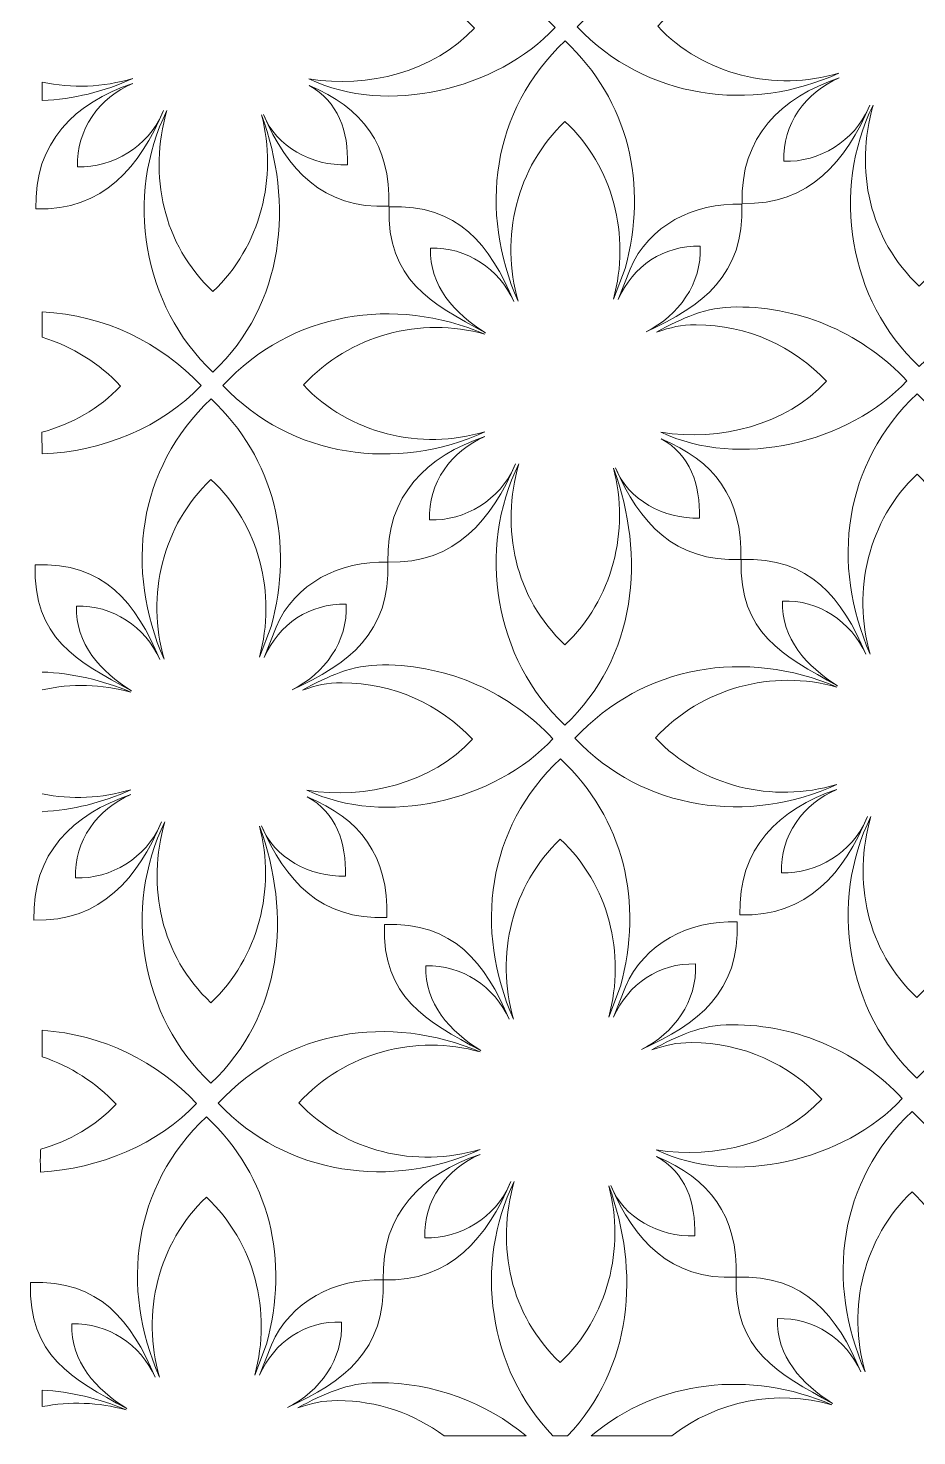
# Model space of a CAD drawing. Header units: centimetres. Extents: x -48 to 48, y -64 to 64.
# Drawn here: x 2.81 to 24.9, y -63.99 to -29.02 of the extents above; entities that cross this region are included whole.
import ezdxf

# ---------------------------------------------------------------- set-up
doc = ezdxf.new("R2010")
doc.units = ezdxf.units.CM
doc.header["$MEASUREMENT"] = 0
doc.layers.add('layer 1', color=7, linetype='Continuous')

msp = doc.modelspace()

# ---------------------------------------------------------------- linework, layer by layer
at = {"layer": 'layer 1', "color": 177, "lineweight": 9}
for points, knots in [([(22.96318, -30.13141), (20.78944, -31.13825), (18.14563, -30.77922), (16.45854, -28.98248), (16.45854, -28.98248), (18.16793, -27.14022), (20.71497, -26.75181), (22.96822, -27.70874), (22.96822, -27.70874), (21.36878, -27.25517), (19.60585, -27.7321), (18.45854, -28.96859), (18.45854, -28.96859), (19.6006, -30.18488), (21.36934, -30.60639), (22.96318, -30.13141)], [0, 0, 0, 0, 0.2, 0.2, 0.2, 0.2, 0.4, 0.4, 0.4, 0.4, 0.6, 0.6, 0.6, 0.6, 1, 1, 1, 1]), ([(9.67838, -27.7918), (10.33694, -27.44166), (10.89641, -27.16601), (11.67244, -27.16601), (11.67244, -27.16601), (13.34123, -27.16601), (14.84602, -27.87106), (15.90598, -28.99991), (15.90598, -28.99991), (14.46842, -30.5492), (11.73013, -31.20015), (9.79193, -30.27876), (9.79193, -30.27876), (11.25633, -30.51341), (12.8943, -30.10411), (13.90598, -29.0138), (13.90598, -29.0138), (13.09542, -28.15055), (11.9447, -27.6114), (10.66857, -27.6114), (10.66857, -27.6114), (10.2747, -27.6114), (10.0473, -27.67065), (9.67838, -27.7918)], [0, 0, 0, 0, 0.14285714, 0.14285714, 0.14285714, 0.14285714, 0.28571429, 0.28571429, 0.28571429, 0.28571429, 0.42857143, 0.42857143, 0.42857143, 0.42857143, 0.57142857, 0.57142857, 0.57142857, 0.57142857, 0.71428571, 0.71428571, 0.71428571, 0.71428571, 1, 1, 1, 1]), ([(17.35868, -35.75126), (17.78522, -34.16726), (17.36127, -32.4632), (16.15419, -31.33471), (16.15419, -31.33471), (14.94594, -32.47779), (14.53672, -34.21628), (14.98917, -35.80242), (14.98917, -35.80242), (14.00833, -33.57309), (14.31651, -31.07351), (16.15445, -29.33471), (16.15445, -29.33471), (17.74081, -30.81778), (18.22385, -32.91517), (17.6476, -34.98748), (17.6476, -34.98748), (17.6476, -34.98748), (17.35868, -35.75126), (17.35868, -35.75126)], [0, 0, 0, 0, 0.16666667, 0.16666667, 0.16666667, 0.16666667, 0.33333333, 0.33333333, 0.33333333, 0.33333333, 0.5, 0.5, 0.5, 0.5, 0.66666667, 0.66666667, 0.66666667, 0.66666667, 1, 1, 1, 1]), ([(6.17579, -31.06356), (5.5991, -32.4431), (4.67951, -33.55875), (3.00722, -33.50595), (3.00722, -33.50595), (2.9451, -31.8577), (3.98162, -30.86189), (5.41576, -30.38898), (5.41576, -30.38898), (4.57354, -30.73998), (4.00755, -31.53953), (4.04222, -32.45959), (4.04222, -32.45959), (4.91724, -32.48721), (5.79827, -31.94897), (6.14466, -31.13791), (6.14466, -31.13791), (6.15603, -31.11131), (6.1656, -31.09074), (6.17579, -31.06356)], [0, 0, 0, 0, 0.16666667, 0.16666667, 0.16666667, 0.16666667, 0.33333333, 0.33333333, 0.33333333, 0.33333333, 0.5, 0.5, 0.5, 0.5, 0.66666667, 0.66666667, 0.66666667, 0.66666667, 1, 1, 1, 1]), ([(3.16336, -30.81454), (3.92946, -30.78153), (4.69549, -30.59811), (5.41062, -30.26688), (5.41062, -30.26688), (4.67252, -30.48683), (3.89688, -30.51453), (3.16335, -30.36007), (3.16335, -30.36007), (3.16335, -30.36007), (3.16336, -30.81454), (3.16336, -30.81454)], [0, 0, 0, 0, 0.25, 0.25, 0.25, 0.25, 0.5, 0.5, 0.5, 0.5, 1, 1, 1, 1]), ([(23.72835, -30.92809), (23.15166, -32.30763), (22.23207, -33.42328), (20.55978, -33.37048), (20.55978, -33.37048), (20.49766, -31.72223), (21.53418, -30.72642), (22.96832, -30.25351), (22.96832, -30.25351), (22.1261, -30.60451), (21.56011, -31.40406), (21.59478, -32.32412), (21.59478, -32.32412), (22.4698, -32.35174), (23.35083, -31.8135), (23.69722, -31.00244), (23.69722, -31.00244), (23.70859, -30.97584), (23.71816, -30.95527), (23.72835, -30.92809)], [0, 0, 0, 0, 0.16666667, 0.16666667, 0.16666667, 0.16666667, 0.33333333, 0.33333333, 0.33333333, 0.33333333, 0.5, 0.5, 0.5, 0.5, 0.66666667, 0.66666667, 0.66666667, 0.66666667, 1, 1, 1, 1]), ([(9.79322, -30.44101), (11.11193, -30.9876), (11.8248, -31.89869), (11.77642, -33.44224), (11.77642, -33.44224), (10.12234, -33.505), (9.25337, -32.52562), (8.66123, -31.16515), (8.66123, -31.16515), (8.9707, -31.95801), (9.8671, -32.44431), (10.74809, -32.41087), (10.74809, -32.41087), (10.77391, -31.58702), (10.52021, -30.82998), (9.79322, -30.44101)], [0, 0, 0, 0, 0.2, 0.2, 0.2, 0.2, 0.4, 0.4, 0.4, 0.4, 0.6, 0.6, 0.6, 0.6, 1, 1, 1, 1]), ([(8.61355, -31.17088), (9.42045, -33.36508), (9.19155, -35.86862), (7.40489, -37.55893), (7.40489, -37.55893), (5.64274, -35.9115), (5.21157, -33.18973), (6.25864, -31.06412), (6.25864, -31.06412), (5.79993, -32.66709), (6.15876, -34.3937), (7.40515, -35.55893), (7.40515, -35.55893), (8.59162, -34.43645), (9.01821, -32.72867), (8.61355, -31.17088)], [0, 0, 0, 0, 0.2, 0.2, 0.2, 0.2, 0.4, 0.4, 0.4, 0.4, 0.6, 0.6, 0.6, 0.6, 1, 1, 1, 1]), ([(26.16611, -31.03541), (26.97301, -33.22961), (26.74411, -35.73315), (24.95745, -37.42346), (24.95745, -37.42346), (23.1953, -35.77603), (22.76413, -33.05426), (23.8112, -30.92865), (23.8112, -30.92865), (23.35249, -32.53162), (23.71132, -34.25823), (24.95771, -35.42346), (24.95771, -35.42346), (26.14418, -34.30098), (26.57077, -32.5932), (26.16611, -31.03541)], [0, 0, 0, 0, 0.2, 0.2, 0.2, 0.2, 0.4, 0.4, 0.4, 0.4, 0.6, 0.6, 0.6, 0.6, 1, 1, 1, 1]), ([(14.17494, -36.58701), (13.41238, -36.10839), (12.78202, -35.41575), (12.81125, -34.48277), (12.81125, -34.48277), (13.70554, -34.44884), (14.52127, -34.99278), (14.88417, -35.80603), (14.88417, -35.80603), (14.28557, -34.4015), (13.50305, -33.38613), (11.78292, -33.4514), (11.78292, -33.4514), (11.72558, -35.28113), (12.81148, -35.8335), (14.17494, -36.58701)], [0, 0, 0, 0, 0.2, 0.2, 0.2, 0.2, 0.4, 0.4, 0.4, 0.4, 0.6, 0.6, 0.6, 0.6, 1, 1, 1, 1]), ([(17.4786, -35.75521), (17.4786, -35.75521), (17.77114, -35.00031), (17.77114, -35.00031), (17.77114, -35.00031), (18.23977, -33.91809), (19.34619, -33.3496), (20.55212, -33.38769), (20.55212, -33.38769), (20.61812, -35.13974), (19.57092, -35.92575), (18.1699, -36.55824), (18.1699, -36.55824), (18.98121, -36.15534), (19.55227, -35.3672), (19.51712, -34.43405), (19.51712, -34.43405), (18.60345, -34.40519), (17.83717, -34.93059), (17.4786, -35.75521)], [0, 0, 0, 0, 0.16666667, 0.16666667, 0.16666667, 0.16666667, 0.33333333, 0.33333333, 0.33333333, 0.33333333, 0.5, 0.5, 0.5, 0.5, 0.66666667, 0.66666667, 0.66666667, 0.66666667, 1, 1, 1, 1]), ([(14.158, -39.04266), (11.98426, -40.0495), (9.34045, -39.69047), (7.65336, -37.89373), (7.65336, -37.89373), (9.36275, -36.05147), (11.90979, -35.66306), (14.16304, -36.61999), (14.16304, -36.61999), (12.5636, -36.16642), (10.80067, -36.64335), (9.65336, -37.87984), (9.65336, -37.87984), (10.79542, -39.09613), (12.56416, -39.51764), (14.158, -39.04266)], [0, 0, 0, 0, 0.2, 0.2, 0.2, 0.2, 0.4, 0.4, 0.4, 0.4, 0.6, 0.6, 0.6, 0.6, 1, 1, 1, 1]), ([(18.42576, -36.56758), (19.08432, -36.21744), (19.64379, -35.94179), (20.41982, -35.94179), (20.41982, -35.94179), (22.08861, -35.94179), (23.5934, -36.64684), (24.65336, -37.77569), (24.65336, -37.77569), (23.2158, -39.32498), (20.47751, -39.97593), (18.53931, -39.05454), (18.53931, -39.05454), (20.00371, -39.28919), (21.64168, -38.87989), (22.65336, -37.78958), (22.65336, -37.78958), (21.8428, -36.92633), (20.69208, -36.38718), (19.41595, -36.38718), (19.41595, -36.38718), (19.02208, -36.38718), (18.79468, -36.44643), (18.42576, -36.56758)], [0, 0, 0, 0, 0.14285714, 0.14285714, 0.14285714, 0.14285714, 0.28571429, 0.28571429, 0.28571429, 0.28571429, 0.42857143, 0.42857143, 0.42857143, 0.42857143, 0.57142857, 0.57142857, 0.57142857, 0.57142857, 0.71428571, 0.71428571, 0.71428571, 0.71428571, 1, 1, 1, 1]), ([(3.16335, -39.5939), (4.64228, -39.54851), (6.15906, -38.91715), (7.10846, -37.89395), (7.10846, -37.89395), (6.10994, -36.83053), (4.71665, -36.14319), (3.16336, -36.06709), (3.16336, -36.06709), (3.16336, -36.06709), (3.16336, -36.69668), (3.16336, -36.69668), (3.16336, -36.69668), (3.91556, -36.92543), (4.58339, -37.34863), (5.10846, -37.90784), (5.10846, -37.90784), (4.58263, -38.47455), (3.89034, -38.85225), (3.15045, -39.05719), (3.15045, -39.05719), (3.15045, -39.05719), (3.16335, -39.5939), (3.16335, -39.5939)], [0, 0, 0, 0, 0.14285714, 0.14285714, 0.14285714, 0.14285714, 0.28571429, 0.28571429, 0.28571429, 0.28571429, 0.42857143, 0.42857143, 0.42857143, 0.42857143, 0.57142857, 0.57142857, 0.57142857, 0.57142857, 0.71428571, 0.71428571, 0.71428571, 0.71428571, 1, 1, 1, 1]), ([(26.107, -44.5167), (26.53354, -42.9327), (26.10959, -41.22864), (24.90251, -40.10015), (24.90251, -40.10015), (23.69426, -41.24323), (23.28504, -42.98172), (23.73749, -44.56786), (23.73749, -44.56786), (22.75665, -42.33853), (23.06483, -39.83895), (24.90277, -38.10015), (24.90277, -38.10015), (26.48913, -39.58322), (26.97217, -41.68061), (26.39592, -43.75292), (26.39592, -43.75292), (26.39592, -43.75292), (26.107, -44.5167), (26.107, -44.5167)], [0, 0, 0, 0, 0.16666667, 0.16666667, 0.16666667, 0.16666667, 0.33333333, 0.33333333, 0.33333333, 0.33333333, 0.5, 0.5, 0.5, 0.5, 0.66666667, 0.66666667, 0.66666667, 0.66666667, 1, 1, 1, 1]), ([(8.56101, -44.64505), (8.98755, -43.06105), (8.5636, -41.35699), (7.35652, -40.2285), (7.35652, -40.2285), (6.14827, -41.37158), (5.73905, -43.11007), (6.1915, -44.69621), (6.1915, -44.69621), (5.21066, -42.46688), (5.51884, -39.9673), (7.35678, -38.2285), (7.35678, -38.2285), (8.94314, -39.71157), (9.42618, -41.80896), (8.84993, -43.88127), (8.84993, -43.88127), (8.84993, -43.88127), (8.56101, -44.64505), (8.56101, -44.64505)], [0, 0, 0, 0, 0.16666667, 0.16666667, 0.16666667, 0.16666667, 0.33333333, 0.33333333, 0.33333333, 0.33333333, 0.5, 0.5, 0.5, 0.5, 0.66666667, 0.66666667, 0.66666667, 0.66666667, 1, 1, 1, 1]), ([(14.92317, -39.83934), (14.34648, -41.21888), (13.42689, -42.33453), (11.7546, -42.28173), (11.7546, -42.28173), (11.69248, -40.63348), (12.729, -39.63767), (14.16314, -39.16476), (14.16314, -39.16476), (13.32092, -39.51576), (12.75493, -40.31531), (12.7896, -41.23537), (12.7896, -41.23537), (13.66462, -41.26299), (14.54565, -40.72475), (14.89204, -39.91369), (14.89204, -39.91369), (14.90341, -39.88709), (14.91298, -39.86652), (14.92317, -39.83934)], [0, 0, 0, 0, 0.16666667, 0.16666667, 0.16666667, 0.16666667, 0.33333333, 0.33333333, 0.33333333, 0.33333333, 0.5, 0.5, 0.5, 0.5, 0.66666667, 0.66666667, 0.66666667, 0.66666667, 1, 1, 1, 1]), ([(18.5406, -39.21679), (19.85931, -39.76338), (20.57218, -40.67447), (20.5238, -42.21802), (20.5238, -42.21802), (18.86972, -42.28078), (18.00075, -41.3014), (17.40861, -39.94093), (17.40861, -39.94093), (17.71808, -40.73379), (18.61448, -41.22009), (19.49547, -41.18665), (19.49547, -41.18665), (19.52129, -40.3628), (19.26759, -39.60576), (18.5406, -39.21679)], [0, 0, 0, 0, 0.2, 0.2, 0.2, 0.2, 0.4, 0.4, 0.4, 0.4, 0.6, 0.6, 0.6, 0.6, 1, 1, 1, 1]), ([(17.36093, -39.94666), (18.16783, -42.14086), (17.93893, -44.6444), (16.15227, -46.33471), (16.15227, -46.33471), (14.39012, -44.68728), (13.95895, -41.96551), (15.00602, -39.8399), (15.00602, -39.8399), (14.54731, -41.44287), (14.90614, -43.16948), (16.15253, -44.33471), (16.15253, -44.33471), (17.339, -43.21223), (17.76559, -41.50445), (17.36093, -39.94666)], [0, 0, 0, 0, 0.2, 0.2, 0.2, 0.2, 0.4, 0.4, 0.4, 0.4, 0.6, 0.6, 0.6, 0.6, 1, 1, 1, 1]), ([(5.37727, -45.4808), (4.61471, -45.00218), (3.98435, -44.30954), (4.01358, -43.37656), (4.01358, -43.37656), (4.90787, -43.34263), (5.7236, -43.88657), (6.0865, -44.69982), (6.0865, -44.69982), (5.4879, -43.29529), (4.70538, -42.27992), (2.98525, -42.34519), (2.98525, -42.34519), (2.92791, -44.17492), (4.01381, -44.72729), (5.37727, -45.4808)], [0, 0, 0, 0, 0.2, 0.2, 0.2, 0.2, 0.4, 0.4, 0.4, 0.4, 0.6, 0.6, 0.6, 0.6, 1, 1, 1, 1]), ([(8.68093, -44.649), (8.68093, -44.649), (8.97347, -43.8941), (8.97347, -43.8941), (8.97347, -43.8941), (9.4421, -42.81188), (10.54852, -42.24339), (11.75445, -42.28148), (11.75445, -42.28148), (11.82045, -44.03353), (10.77325, -44.81954), (9.37223, -45.45203), (9.37223, -45.45203), (10.18354, -45.04913), (10.7546, -44.26099), (10.71945, -43.32784), (10.71945, -43.32784), (9.80578, -43.29898), (9.0395, -43.82438), (8.68093, -44.649)], [0, 0, 0, 0, 0.16666667, 0.16666667, 0.16666667, 0.16666667, 0.33333333, 0.33333333, 0.33333333, 0.33333333, 0.5, 0.5, 0.5, 0.5, 0.66666667, 0.66666667, 0.66666667, 0.66666667, 1, 1, 1, 1]), ([(22.92326, -45.35245), (22.1607, -44.87383), (21.53034, -44.18119), (21.55957, -43.24821), (21.55957, -43.24821), (22.45386, -43.21428), (23.26959, -43.75822), (23.63249, -44.57147), (23.63249, -44.57147), (23.03389, -43.16694), (22.25137, -42.15157), (20.53124, -42.21684), (20.53124, -42.21684), (20.4739, -44.04657), (21.5598, -44.59894), (22.92326, -45.35245)], [0, 0, 0, 0, 0.2, 0.2, 0.2, 0.2, 0.4, 0.4, 0.4, 0.4, 0.6, 0.6, 0.6, 0.6, 1, 1, 1, 1]), ([(22.90632, -47.8081), (20.73258, -48.81494), (18.08877, -48.45591), (16.40168, -46.65917), (16.40168, -46.65917), (18.11107, -44.81691), (20.65811, -44.4285), (22.91136, -45.38543), (22.91136, -45.38543), (21.31192, -44.93186), (19.54899, -45.40879), (18.40168, -46.64528), (18.40168, -46.64528), (19.54374, -47.86157), (21.31248, -48.28308), (22.90632, -47.8081)], [0, 0, 0, 0, 0.2, 0.2, 0.2, 0.2, 0.4, 0.4, 0.4, 0.4, 0.6, 0.6, 0.6, 0.6, 1, 1, 1, 1]), ([(3.16335, -45.0125), (3.90282, -45.04126), (4.64896, -45.20953), (5.36537, -45.51378), (5.36537, -45.51378), (4.64079, -45.30831), (3.88262, -45.29379), (3.16335, -45.45435)], [0, 0, 0, 0, 0.33333333, 0.33333333, 0.33333333, 0.33333333, 1, 1, 1, 1]), ([(9.62809, -45.46137), (10.28665, -45.11123), (10.84612, -44.83558), (11.62215, -44.83558), (11.62215, -44.83558), (13.29094, -44.83558), (14.79573, -45.54063), (15.85569, -46.66948), (15.85569, -46.66948), (14.41813, -48.21877), (11.67984, -48.86972), (9.74164, -47.94833), (9.74164, -47.94833), (11.20604, -48.18298), (12.84401, -47.77368), (13.85569, -46.68337), (13.85569, -46.68337), (13.04513, -45.82012), (11.89441, -45.28097), (10.61828, -45.28097), (10.61828, -45.28097), (10.22441, -45.28097), (9.99701, -45.34022), (9.62809, -45.46137)], [0, 0, 0, 0, 0.14285714, 0.14285714, 0.14285714, 0.14285714, 0.28571429, 0.28571429, 0.28571429, 0.28571429, 0.42857143, 0.42857143, 0.42857143, 0.42857143, 0.57142857, 0.57142857, 0.57142857, 0.57142857, 0.71428571, 0.71428571, 0.71428571, 0.71428571, 1, 1, 1, 1]), ([(17.24269, -53.58303), (17.66923, -51.99903), (17.24528, -50.29497), (16.0382, -49.16648), (16.0382, -49.16648), (14.82995, -50.30956), (14.42073, -52.04805), (14.87318, -53.63419), (14.87318, -53.63419), (13.89234, -51.40486), (14.20052, -48.90528), (16.03846, -47.16648), (16.03846, -47.16648), (17.62482, -48.64955), (18.10786, -50.74694), (17.53161, -52.81925), (17.53161, -52.81925), (17.53161, -52.81925), (17.24269, -53.58303), (17.24269, -53.58303)], [0, 0, 0, 0, 0.16666667, 0.16666667, 0.16666667, 0.16666667, 0.33333333, 0.33333333, 0.33333333, 0.33333333, 0.5, 0.5, 0.5, 0.5, 0.66666667, 0.66666667, 0.66666667, 0.66666667, 1, 1, 1, 1]), ([(6.1255, -48.73313), (5.54881, -50.11267), (4.62922, -51.22832), (2.95693, -51.17552), (2.95693, -51.17552), (2.89481, -49.52727), (3.93133, -48.53146), (5.36547, -48.05855), (5.36547, -48.05855), (4.52325, -48.40955), (3.95726, -49.2091), (3.99193, -50.12916), (3.99193, -50.12916), (4.86695, -50.15678), (5.74798, -49.61854), (6.09437, -48.80748), (6.09437, -48.80748), (6.10574, -48.78088), (6.11531, -48.76031), (6.1255, -48.73313)], [0, 0, 0, 0, 0.16666667, 0.16666667, 0.16666667, 0.16666667, 0.33333333, 0.33333333, 0.33333333, 0.33333333, 0.5, 0.5, 0.5, 0.5, 0.66666667, 0.66666667, 0.66666667, 0.66666667, 1, 1, 1, 1]), ([(3.16335, -48.03993), (3.88197, -48.18274), (4.63907, -48.15139), (5.36033, -47.93645), (5.36033, -47.93645), (4.66085, -48.26043), (3.91268, -48.443), (3.16336, -48.48172)], [0, 0, 0, 0, 0.33333333, 0.33333333, 0.33333333, 0.33333333, 1, 1, 1, 1]), ([(9.74293, -48.11058), (11.06164, -48.65717), (11.77451, -49.56826), (11.72613, -51.11181), (11.72613, -51.11181), (10.07205, -51.17457), (9.20308, -50.19519), (8.61094, -48.83472), (8.61094, -48.83472), (8.92041, -49.62758), (9.81681, -50.11388), (10.6978, -50.08044), (10.6978, -50.08044), (10.72362, -49.25659), (10.46992, -48.49955), (9.74293, -48.11058)], [0, 0, 0, 0, 0.2, 0.2, 0.2, 0.2, 0.4, 0.4, 0.4, 0.4, 0.6, 0.6, 0.6, 0.6, 1, 1, 1, 1]), ([(23.67149, -48.60478), (23.0948, -49.98432), (22.17521, -51.09997), (20.50292, -51.04717), (20.50292, -51.04717), (20.4408, -49.39892), (21.47732, -48.40311), (22.91146, -47.9302), (22.91146, -47.9302), (22.06924, -48.2812), (21.50325, -49.08075), (21.53792, -50.00081), (21.53792, -50.00081), (22.41294, -50.02843), (23.29397, -49.49019), (23.64036, -48.67913), (23.64036, -48.67913), (23.65173, -48.65253), (23.6613, -48.63196), (23.67149, -48.60478)], [0, 0, 0, 0, 0.16666667, 0.16666667, 0.16666667, 0.16666667, 0.33333333, 0.33333333, 0.33333333, 0.33333333, 0.5, 0.5, 0.5, 0.5, 0.66666667, 0.66666667, 0.66666667, 0.66666667, 1, 1, 1, 1]), ([(26.10925, -48.7121), (26.91615, -50.9063), (26.68725, -53.40984), (24.90059, -55.10015), (24.90059, -55.10015), (23.13844, -53.45272), (22.70727, -50.73095), (23.75434, -48.60534), (23.75434, -48.60534), (23.29563, -50.20831), (23.65446, -51.93492), (24.90085, -53.10015), (24.90085, -53.10015), (26.08732, -51.97767), (26.51391, -50.26989), (26.10925, -48.7121)], [0, 0, 0, 0, 0.2, 0.2, 0.2, 0.2, 0.4, 0.4, 0.4, 0.4, 0.6, 0.6, 0.6, 0.6, 1, 1, 1, 1]), ([(8.56326, -48.84045), (9.37016, -51.03465), (9.14126, -53.53819), (7.3546, -55.2285), (7.3546, -55.2285), (5.59245, -53.58107), (5.16128, -50.8593), (6.20835, -48.73369), (6.20835, -48.73369), (5.74964, -50.33666), (6.10847, -52.06327), (7.35486, -53.2285), (7.35486, -53.2285), (8.54133, -52.10602), (8.96792, -50.39824), (8.56326, -48.84045)], [0, 0, 0, 0, 0.2, 0.2, 0.2, 0.2, 0.4, 0.4, 0.4, 0.4, 0.6, 0.6, 0.6, 0.6, 1, 1, 1, 1]), ([(14.05895, -54.41878), (13.29639, -53.94016), (12.66603, -53.24752), (12.69526, -52.31454), (12.69526, -52.31454), (13.58955, -52.28061), (14.40528, -52.82455), (14.76818, -53.6378), (14.76818, -53.6378), (14.16958, -52.23327), (13.38706, -51.2179), (11.66693, -51.28317), (11.66693, -51.28317), (11.60959, -53.1129), (12.69549, -53.66527), (14.05895, -54.41878)], [0, 0, 0, 0, 0.2, 0.2, 0.2, 0.2, 0.4, 0.4, 0.4, 0.4, 0.6, 0.6, 0.6, 0.6, 1, 1, 1, 1]), ([(17.36261, -53.58698), (17.36261, -53.58698), (17.65515, -52.83208), (17.65515, -52.83208), (17.65515, -52.83208), (18.12378, -51.74986), (19.2302, -51.18137), (20.43613, -51.21946), (20.43613, -51.21946), (20.50213, -52.97151), (19.45493, -53.75752), (18.05391, -54.39001), (18.05391, -54.39001), (18.86522, -53.98711), (19.43628, -53.19897), (19.40113, -52.26582), (19.40113, -52.26582), (18.48746, -52.23696), (17.72118, -52.76236), (17.36261, -53.58698)], [0, 0, 0, 0, 0.16666667, 0.16666667, 0.16666667, 0.16666667, 0.33333333, 0.33333333, 0.33333333, 0.33333333, 0.5, 0.5, 0.5, 0.5, 0.66666667, 0.66666667, 0.66666667, 0.66666667, 1, 1, 1, 1]), ([(14.04201, -56.87443), (11.86827, -57.88127), (9.22446, -57.52224), (7.53737, -55.7255), (7.53737, -55.7255), (9.24676, -53.88324), (11.7938, -53.49483), (14.04705, -54.45176), (14.04705, -54.45176), (12.44761, -53.99819), (10.68468, -54.47512), (9.53737, -55.71161), (9.53737, -55.71161), (10.67943, -56.9279), (12.44817, -57.34941), (14.04201, -56.87443)], [0, 0, 0, 0, 0.2, 0.2, 0.2, 0.2, 0.4, 0.4, 0.4, 0.4, 0.6, 0.6, 0.6, 0.6, 1, 1, 1, 1]), ([(18.30977, -54.39935), (18.96833, -54.04921), (19.5278, -53.77356), (20.30383, -53.77356), (20.30383, -53.77356), (21.97262, -53.77356), (23.47741, -54.47861), (24.53737, -55.60746), (24.53737, -55.60746), (23.09981, -57.15675), (20.36152, -57.8077), (18.42332, -56.88631), (18.42332, -56.88631), (19.88772, -57.12096), (21.52569, -56.71166), (22.53737, -55.62135), (22.53737, -55.62135), (21.72681, -54.7581), (20.57609, -54.21895), (19.29996, -54.21895), (19.29996, -54.21895), (18.90609, -54.21895), (18.67869, -54.2782), (18.30977, -54.39935)], [0, 0, 0, 0, 0.14285714, 0.14285714, 0.14285714, 0.14285714, 0.28571429, 0.28571429, 0.28571429, 0.28571429, 0.42857143, 0.42857143, 0.42857143, 0.42857143, 0.57142857, 0.57142857, 0.57142857, 0.57142857, 0.71428571, 0.71428571, 0.71428571, 0.71428571, 1, 1, 1, 1]), ([(3.1176, -57.43418), (4.56128, -57.36166), (6.0724, -56.73111), (6.99823, -55.73332), (6.99823, -55.73332), (6.02339, -54.69512), (4.67226, -54.01538), (3.16336, -53.91291), (3.16336, -53.91291), (3.16336, -53.91291), (3.16336, -54.57115), (3.16336, -54.57115), (3.16336, -54.57115), (3.87059, -54.8067), (4.49895, -55.21548), (4.99823, -55.74721), (4.99823, -55.74721), (4.48668, -56.29852), (3.83701, -56.65227), (3.12355, -56.86967), (3.12355, -56.86967), (3.10853, -56.87424), (3.1176, -57.43418), (3.1176, -57.43418)], [0, 0, 0, 0, 0.14285714, 0.14285714, 0.14285714, 0.14285714, 0.28571429, 0.28571429, 0.28571429, 0.28571429, 0.42857143, 0.42857143, 0.42857143, 0.42857143, 0.57142857, 0.57142857, 0.57142857, 0.57142857, 0.71428571, 0.71428571, 0.71428571, 0.71428571, 1, 1, 1, 1]), ([(25.98357, -62.34537), (26.41011, -60.76137), (25.98616, -59.05731), (24.77908, -57.92882), (24.77908, -57.92882), (23.57083, -59.0719), (23.16161, -60.81039), (23.61406, -62.39653), (23.61406, -62.39653), (22.63322, -60.1672), (22.9414, -57.66762), (24.77934, -55.92882), (24.77934, -55.92882), (26.3657, -57.41189), (26.84874, -59.50928), (26.27249, -61.58159), (26.27249, -61.58159), (26.27249, -61.58159), (25.98357, -62.34537), (25.98357, -62.34537)], [0, 0, 0, 0, 0.16666667, 0.16666667, 0.16666667, 0.16666667, 0.33333333, 0.33333333, 0.33333333, 0.33333333, 0.5, 0.5, 0.5, 0.5, 0.66666667, 0.66666667, 0.66666667, 0.66666667, 1, 1, 1, 1]), ([(8.44517, -62.47707), (8.87171, -60.89307), (8.44776, -59.18901), (7.24068, -58.06052), (7.24068, -58.06052), (6.03243, -59.2036), (5.62321, -60.94209), (6.07566, -62.52823), (6.07566, -62.52823), (5.09482, -60.2989), (5.403, -57.79932), (7.24094, -56.06052), (7.24094, -56.06052), (8.8273, -57.54359), (9.31034, -59.64098), (8.73409, -61.71329), (8.73409, -61.71329), (8.73409, -61.71329), (8.44517, -62.47707), (8.44517, -62.47707)], [0, 0, 0, 0, 0.16666667, 0.16666667, 0.16666667, 0.16666667, 0.33333333, 0.33333333, 0.33333333, 0.33333333, 0.5, 0.5, 0.5, 0.5, 0.66666667, 0.66666667, 0.66666667, 0.66666667, 1, 1, 1, 1]), ([(14.80718, -57.67111), (14.23049, -59.05065), (13.3109, -60.1663), (11.63861, -60.1135), (11.63861, -60.1135), (11.57649, -58.46525), (12.61301, -57.46944), (14.04715, -56.99653), (14.04715, -56.99653), (13.20493, -57.34753), (12.63894, -58.14708), (12.67361, -59.06714), (12.67361, -59.06714), (13.54863, -59.09476), (14.42966, -58.55652), (14.77605, -57.74546), (14.77605, -57.74546), (14.78742, -57.71886), (14.79699, -57.69829), (14.80718, -57.67111)], [0, 0, 0, 0, 0.16666667, 0.16666667, 0.16666667, 0.16666667, 0.33333333, 0.33333333, 0.33333333, 0.33333333, 0.5, 0.5, 0.5, 0.5, 0.66666667, 0.66666667, 0.66666667, 0.66666667, 1, 1, 1, 1]), ([(18.42461, -57.04856), (19.74332, -57.59515), (20.45619, -58.50624), (20.40781, -60.04979), (20.40781, -60.04979), (18.75373, -60.11255), (17.88476, -59.13317), (17.29262, -57.7727), (17.29262, -57.7727), (17.60209, -58.56556), (18.49849, -59.05186), (19.37948, -59.01842), (19.37948, -59.01842), (19.4053, -58.19457), (19.1516, -57.43753), (18.42461, -57.04856)], [0, 0, 0, 0, 0.2, 0.2, 0.2, 0.2, 0.4, 0.4, 0.4, 0.4, 0.6, 0.6, 0.6, 0.6, 1, 1, 1, 1]), ([(16.21614, -63.98815), (16.21614, -63.98815), (15.85474, -63.98815), (15.85474, -63.98815), (15.85474, -63.98815), (14.24558, -62.32772), (13.87991, -59.72227), (14.89003, -57.67167), (14.89003, -57.67167), (14.43132, -59.27464), (14.79015, -61.00125), (16.03654, -62.16648), (16.03654, -62.16648), (17.22301, -61.044), (17.6496, -59.33622), (17.24494, -57.77843), (17.24494, -57.77843), (18.02391, -59.89671), (17.83751, -62.30329), (16.21614, -63.98815)], [0, 0, 0, 0, 0.16666667, 0.16666667, 0.16666667, 0.16666667, 0.33333333, 0.33333333, 0.33333333, 0.33333333, 0.5, 0.5, 0.5, 0.5, 0.66666667, 0.66666667, 0.66666667, 0.66666667, 1, 1, 1, 1]), ([(5.26143, -63.31282), (4.49887, -62.8342), (3.86851, -62.14156), (3.89774, -61.20858), (3.89774, -61.20858), (4.79203, -61.17465), (5.60776, -61.71859), (5.97066, -62.53184), (5.97066, -62.53184), (5.37206, -61.12731), (4.58954, -60.11194), (2.86941, -60.17721), (2.86941, -60.17721), (2.81207, -62.00694), (3.89797, -62.55931), (5.26143, -63.31282), (5.26143, -63.31282), (5.26148, -63.31284), (5.26153, -63.31288), (5.26158, -63.3129)], [0, 0, 0, 0, 0.16666667, 0.16666667, 0.16666667, 0.16666667, 0.33333333, 0.33333333, 0.33333333, 0.33333333, 0.5, 0.5, 0.5, 0.5, 0.66666667, 0.66666667, 0.66666667, 0.66666667, 1, 1, 1, 1]), ([(8.56509, -62.48102), (8.56509, -62.48102), (8.85763, -61.72612), (8.85763, -61.72612), (8.85763, -61.72612), (9.32626, -60.6439), (10.43268, -60.07541), (11.63861, -60.1135), (11.63861, -60.1135), (11.70461, -61.86555), (10.65741, -62.65156), (9.25639, -63.28405), (9.25639, -63.28405), (10.0677, -62.88115), (10.63876, -62.09301), (10.60361, -61.15986), (10.60361, -61.15986), (9.68994, -61.131), (8.92366, -61.6564), (8.56509, -62.48102)], [0, 0, 0, 0, 0.16666667, 0.16666667, 0.16666667, 0.16666667, 0.33333333, 0.33333333, 0.33333333, 0.33333333, 0.5, 0.5, 0.5, 0.5, 0.66666667, 0.66666667, 0.66666667, 0.66666667, 1, 1, 1, 1]), ([(22.79983, -63.18112), (22.03727, -62.7025), (21.40691, -62.00986), (21.43614, -61.07688), (21.43614, -61.07688), (22.33043, -61.04295), (23.14616, -61.58689), (23.50906, -62.40014), (23.50906, -62.40014), (22.91046, -60.99561), (22.12794, -59.98024), (20.40781, -60.04551), (20.40781, -60.04551), (20.35047, -61.87524), (21.43637, -62.42761), (22.79983, -63.18112), (22.79983, -63.18112), (22.79988, -63.18114), (22.79993, -63.18118), (22.79998, -63.1812)], [0, 0, 0, 0, 0.16666667, 0.16666667, 0.16666667, 0.16666667, 0.33333333, 0.33333333, 0.33333333, 0.33333333, 0.5, 0.5, 0.5, 0.5, 0.66666667, 0.66666667, 0.66666667, 0.66666667, 1, 1, 1, 1]), ([(18.80908, -63.98814), (18.80908, -63.98814), (16.8037, -63.98813), (16.8037, -63.98813), (16.8037, -63.98813), (18.48388, -62.5824), (20.75544, -62.35093), (22.78793, -63.2141), (22.78793, -63.2141), (21.41851, -62.82576), (19.9292, -63.11954), (18.80908, -63.98814)], [0, 0, 0, 0, 0.25, 0.25, 0.25, 0.25, 0.5, 0.5, 0.5, 0.5, 1, 1, 1, 1]), ([(3.16335, -63.26209), (3.84786, -63.12792), (4.56374, -63.15133), (5.24953, -63.3458), (5.24953, -63.3458), (4.57051, -63.05743), (3.86479, -62.89121), (3.16335, -62.85016), (3.16335, -62.85016), (3.16335, -62.85016), (3.16335, -63.26209), (3.16335, -63.26209)], [0, 0, 0, 0, 0.25, 0.25, 0.25, 0.25, 0.5, 0.5, 0.5, 0.5, 1, 1, 1, 1]), ([(15.19174, -63.98814), (14.18878, -63.163), (12.90515, -62.6676), (11.50631, -62.6676), (11.50631, -62.6676), (10.73028, -62.6676), (10.17081, -62.94325), (9.51225, -63.29339), (9.51225, -63.29339), (9.88117, -63.17224), (10.10857, -63.11299), (10.50244, -63.11299), (10.50244, -63.11299), (11.49371, -63.11299), (12.40932, -63.4383), (13.14859, -63.98814), (13.14859, -63.98814), (13.14859, -63.98814), (15.19174, -63.98814), (15.19174, -63.98814)], [0, 0, 0, 0, 0.16666667, 0.16666667, 0.16666667, 0.16666667, 0.33333333, 0.33333333, 0.33333333, 0.33333333, 0.5, 0.5, 0.5, 0.5, 0.66666667, 0.66666667, 0.66666667, 0.66666667, 1, 1, 1, 1])]:
    msp.add_open_spline(points, degree=3, knots=knots, dxfattribs=at)

doc.saveas('drawing.dxf')
